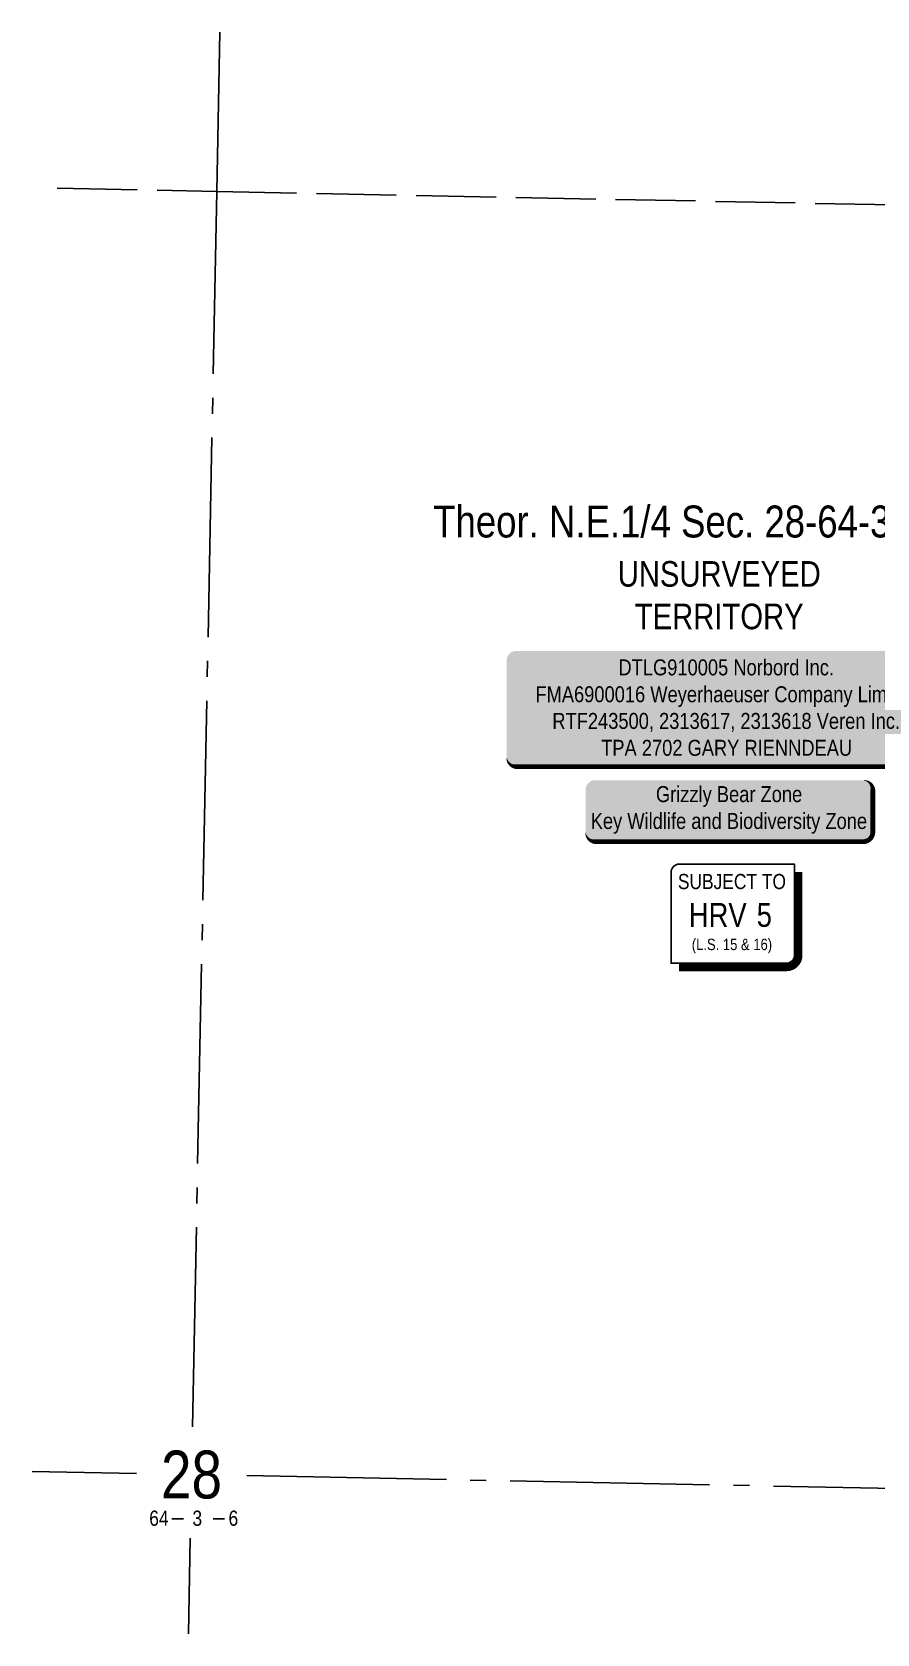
# Model space of a CAD drawing. Extents: x 407785 to 414058, y 6046536 to 6050431.
# Drawn here: x 410002 to 410532, y 6047409 to 6048413 of the extents above; entities that cross this region are included whole.
import ezdxf
from ezdxf.enums import TextEntityAlignment as Align

# ---------------------------------------------------------------- set-up
doc = ezdxf.new("R2010")
doc.units = 0
doc.header["$LTSCALE"] = 5
doc.linetypes.add('foc-QUARTERLINE', pattern=[33, 25, -3, 2, -3])
doc.linetypes.add('foc-UNSURVEYED', pattern=[12.5, 10, -2.5])
for name, color, linetype in [('10', 1, 'Continuous'), ('9', 3, 'Continuous'), ('AS-WILDLIFE-BLOCK', 131, 'Continuous'), ('C-SYMBOL', 7, 'Continuous'), ('CG-NOTES', 7, 'Continuous'), ('CTW', 7, 'Continuous'), ('L-SECLBL', 7, 'Continuous'), ('L-SECQ', 8, 'foc-QUARTERLINE'), ('L-UNS-T', 3, 'Continuous'), ('L-USEC', 7, 'foc-UNSURVEYED')]:
    doc.layers.add(name, color=color, linetype=linetype)
doc.styles.add('175L', font='ARIALN.TTF', dxfattribs={"height": 20})
doc.styles.add('80', font='ARIALN.TTF', dxfattribs={"height": 10})
doc.styles.add('80L', font='ARIALN.TTF', dxfattribs={"height": 10})
doc.styles.add('HRV', font='ARIALN.TTF', dxfattribs={"height": 3})
doc.styles.add('SIMPLEX', font='ARIALN.TTF')

# ---------------------------------------------------------------- blocks, each defined once
blk = doc.blocks.new('*U32')
h = blk.add_hatch(color=255)
edge = h.paths.add_edge_path()
edge.add_line((-84, -20), (84, -20))
edge.add_arc((84, -14), 6, 270, 360)
edge.add_line((90, -14), (90, 12.5))
edge.add_arc((84, 12.5), 6, 0, 90)
edge.add_line((84, 18.5), (-84, 18.5))
edge.add_arc((-84, 12.5), 6, 90, 180)
edge.add_line((-90, 12.5), (-90, -14))
edge.add_arc((-84, -14), 6, 180, 270)
at = {"color": 131, "flags": 128}
blk.add_lwpolyline([(-84, -20, 3, 3, 0), (84, -20, 3, 3, 0.414214), (90, -14, 3, 3, 0), (90, 12.5, 3, 0, 0.414214), (84, 18.5, 0, 0, 0), (-84, 18.5, 0, 0, 0.414214), (-90, 12.5, 0, 0, 0), (-90, -14, 0, 3, 0.414214)], format="xyseb", close=True, dxfattribs=at)
at = {"color": 131, "style": '80'}
blk.add_attdef('ENTER_TEXT_001', (-36, -5), '', height=10, dxfattribs=at)
blk = doc.blocks.new('HRV')
blk.add_lwpolyline([(-35.1, 31.6), (37.2, 31.6), (37.2, -25.5, -0.414214), (32.2, -30.5), (-40.1, -30.5), (-40.1, 26.6, -0.414214)], format="xyb", close=True)
at = {"const_width": 5, "flags": 128}
blk.add_lwpolyline([(-35.1, -33), (32.2, -33, 0.414214), (39.7, -25.5), (39.7, 26.6)], format="xyb", dxfattribs=at)
at = {"style": '80L'}
blk.add_text('SUBJECT TO', height=9.5, dxfattribs=at).set_placement((-2, 13.1), align=Align.BOTTOM_CENTER)
blk.add_attdef('(N.W.1/4 00)', text='', height=7.12, dxfattribs=at).set_placement((-2, -24.4), align=Align.BOTTOM_CENTER)
at = {"layer": 'CTW', "color": 3, "style": 'HRV'}
blk.add_text('HRV', height=15, dxfattribs=at).set_placement((-10.9, -0.2), align=Align.MIDDLE_CENTER)
blk.add_attdef('0', text='', height=15, dxfattribs=at).set_placement((18.3, -0.2), align=Align.MIDDLE_CENTER)
blk = doc.blocks.new('*U29')
h = blk.add_hatch(color=255)
edge = h.paths.add_edge_path()
edge.add_line((-131.5, -37), (131.5, -37))
edge.add_arc((131.5, -31), 6, 270, 360)
edge.add_line((137.5, -31), (137.5, 29.5))
edge.add_arc((131.5, 29.5), 6, 0, 90)
edge.add_line((131.5, 35.5), (-131.5, 35.5))
edge.add_arc((-131.5, 29.5), 6, 90, 180)
edge.add_line((-137.5, 29.5), (-137.5, -31))
edge.add_arc((-131.5, -31), 6, 180, 270)
at = {"color": 44, "flags": 128}
blk.add_lwpolyline([(-131.5, -37, 3, 3, 0), (131.5, -37, 3, 3, 0.414214), (137.5, -31, 3, 3, 0), (137.5, 29.5, 3, 0, 0.414214), (131.5, 35.5, 0, 0, 0), (-131.5, 35.5, 0, 0, 0.414214), (-137.5, 29.5, 0, 0, 0), (-137.5, -31, 0, 3, 0.414214)], format="xyseb", close=True, dxfattribs=at)
at = {"color": 44, "style": '80'}
blk.add_attdef('ENTER_TEXT_001', (-36, -5), '', height=10, dxfattribs=at)
blk = doc.blocks.new('L-SECLBL')
at = {"layer": '9', "color": 7}
for p, q in [((-5.1, -27.8), (-12.3, -27.8)), ((20.7, -27.8), (13.5, -27.8))]:
    blk.add_line(p, q, dxfattribs=at)
at = {"layer": '10', "color": 2, "style": 'SIMPLEX'}
blk.add_attdef('SEC', text='', height=30, dxfattribs=at).set_placement((0, 0), align=Align.MIDDLE)
at = {"layer": '10', "color": 5, "style": '80L'}
blk.add_attdef('TWP', text='', height=9.5, dxfattribs=at).set_placement((-14.4, -27.4), align=Align.MIDDLE_RIGHT)
blk.add_attdef('RGE', text='', height=9.5, dxfattribs=at).set_placement((3.6, -27.4), align=Align.MIDDLE_CENTER)
blk.add_attdef('MER', text='', height=9.5, dxfattribs=at).set_placement((23.2, -27.4), align=Align.MIDDLE_LEFT)

msp = doc.modelspace()

# ---------------------------------------------------------------- linework, layer by layer
at = {"layer": 'L-SECQ'}
for p, q in [((410117.816, 6048312.648), (410119.788, 6048412.586)), ((410102.572, 6047538.5), (410117.816, 6048312.648)), ((410002.047, 6047510.5), (410067.462, 6047509.203)), ((410136.7, 6047507.83), (410905.597, 6047492.58)), ((410100.014, 6047408.583), (410101.195, 6047468.545))]:
    msp.add_line(p, q, dxfattribs=at)
at = {"layer": 'L-USEC'}
for p, q in [((410017.883, 6048314.632), (410117.816, 6048312.648)), ((410117.816, 6048312.648), (410921.295, 6048296.697))]:
    msp.add_line(p, q, dxfattribs=at)

# ---------------------------------------------------------------- block references
ref = msp.add_blockref('*U29', (410436.989, 6047989.186), dxfattribs=dict(xscale=1.000440123623568, yscale=1.000440123623568, zscale=1.000440123623568))
ref.add_attrib('ENTER_TEXT_001', 'DTLG910005 Norbord Inc.', (410369.521, 6048009.39), dxfattribs={"color": 44, "height": 10.0044, "style": '80'})
ref.add_attrib('ENTER_TEXT_002', 'FMA6900016 Weyerhaeuser Company Limited', (410317.482, 6047992.538), dxfattribs={"color": 44, "height": 10.0044, "style": '80'})
ref.add_attrib('ENTER_TEXT_003', 'RTF243500, 2313617, 2313618 Veren Inc.', (410328.073, 6047975.823), dxfattribs={"color": 44, "height": 10.0044, "style": '80'})
ref.add_attrib('ENTER_TEXT_004', 'TPA 2702 GARY RIENNDEAU', (410358.67, 6047958.972), dxfattribs={"color": 44, "height": 10.0044, "style": '80'})
at = {"layer": 'AS-WILDLIFE-BLOCK'}
ref = msp.add_blockref('*U32', (410438.905, 6047925.149), dxfattribs=dict(at, xscale=1.000002621153091, yscale=1.000002621153091, zscale=1.000002621153091))
ref.add_attrib('ENTER_TEXT_001', 'Grizzly Bear Zone', (410392.995, 6047929.949), dxfattribs={"layer": '0', "color": 131, "height": 10.00003, "style": '80'})
ref.add_attrib('ENTER_TEXT_002', 'Key Wildlife and Biodiversity Zone', (410352.132, 6047913.111), dxfattribs={"layer": '0', "color": 131, "height": 10.00003, "style": '80'})
at = {"layer": 'CG-NOTES', "xscale": 1.000004932169778, "yscale": 1.000004932169778, "zscale": 0.5000024660848926}
msp.add_blockref('HRV', (410442.627, 6047859.47), dxfattribs=at).add_auto_attribs({'(N.W.1/4 00)': '(L.S. 15 & 16)', '0': '5'})
at = {"layer": 'L-SECLBL', "color": 4, "xscale": 0.9995620000000001, "yscale": 0.9995620000000001, "zscale": 0.9995620000000001}
msp.add_blockref('L-SECLBL', (410101.982, 6047508.518), dxfattribs=at).add_auto_attribs({'SEC': '28', 'TWP': '64', 'RGE': '3', 'MER': '6'})
msp.add_blockref('L-SECLBL', (410101.982, 6047508.518), dxfattribs=at)
msp.add_blockref('L-SECLBL', (410101.982, 6047508.518), dxfattribs=at)

# ---------------------------------------------------------------- texts
at = {"layer": 'C-SYMBOL', "color": 3, "style": '175L'}
msp.add_text('Theor. N.E.1/4 Sec. 28-64-3-W.6M.', height=20, dxfattribs=at).set_placement((410433.574, 6048089.813), align=Align.BOTTOM_CENTER)
at = {"layer": 'L-UNS-T', "color": 3, "insert": (410432.659, 6048059.535), "char_height": 16, "attachment_point": 5, "style": '80L'}
msp.add_mtext_dynamic_manual_height_columns('UNSURVEYED TERRITORY', width=126.41375, gutter_width=47.5, heights=[0], dxfattribs=at)

doc.saveas('drawing.dxf')
